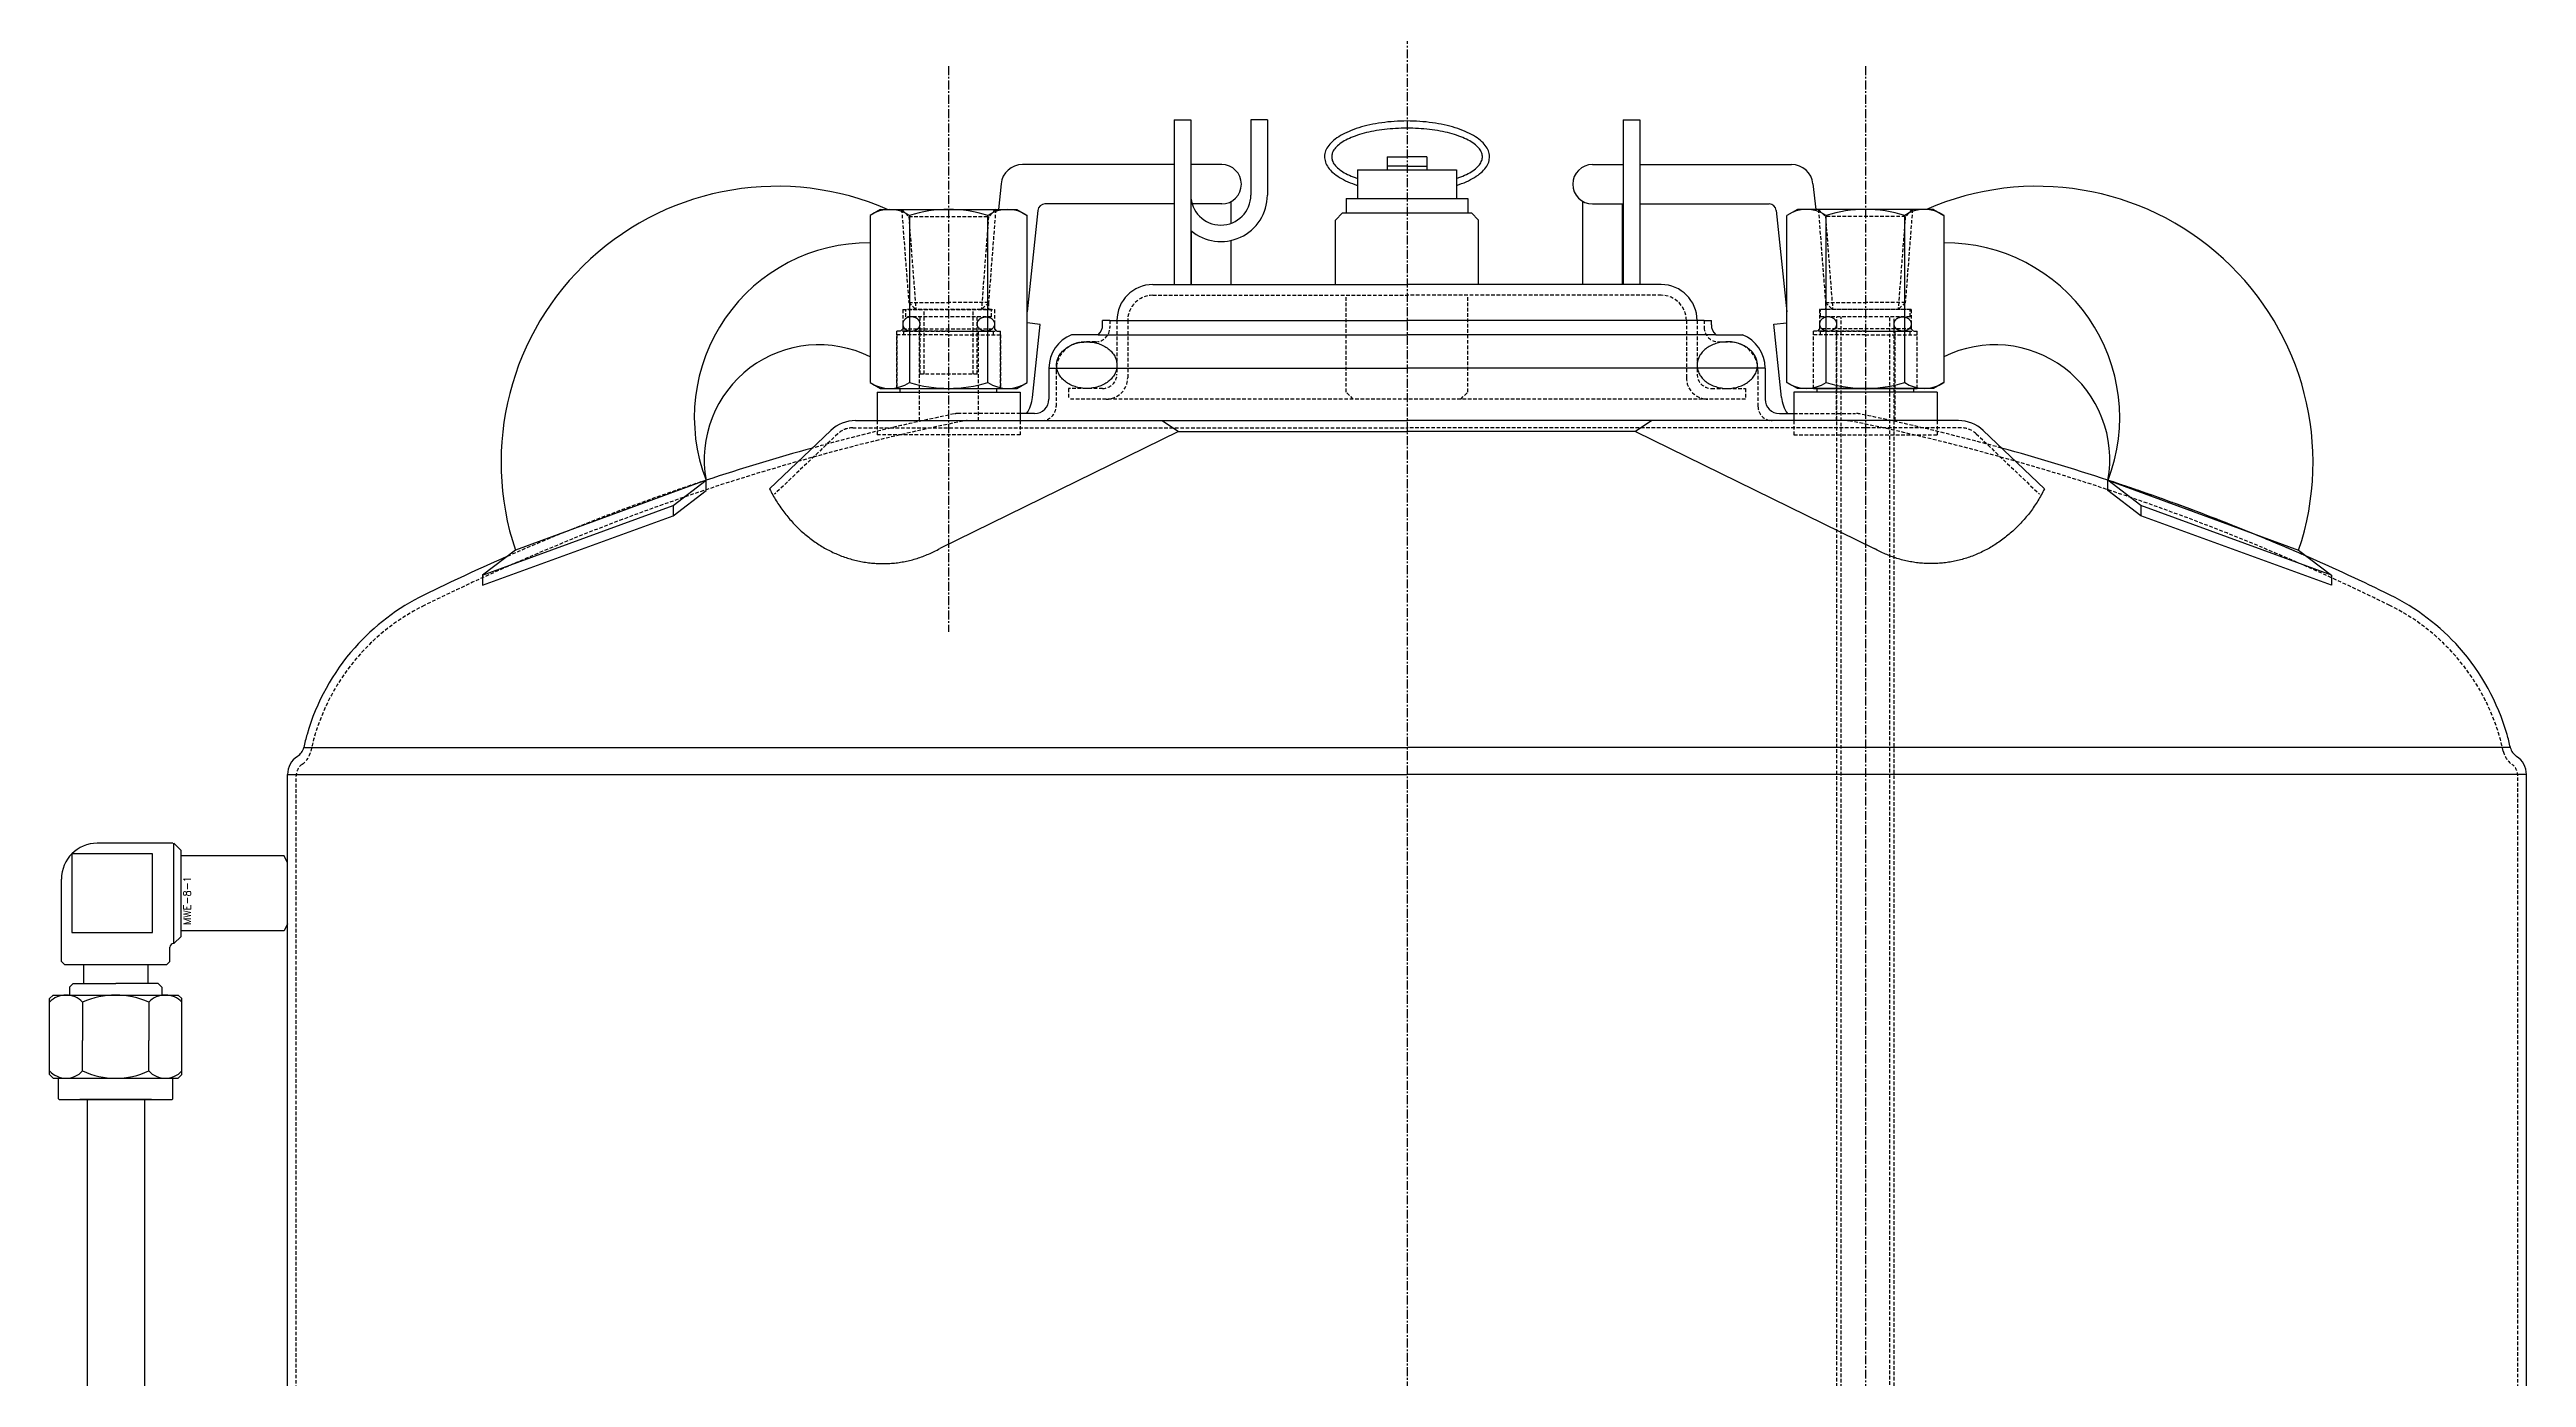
# Model space of a CAD drawing. Extents: x -190 to 176, y -982 to 176.
# Drawn here: x -189.5 to 156.3, y -397.6 to -212.2 of the extents above; entities that cross this region are included whole.
import ezdxf

# ---------------------------------------------------------------- set-up
doc = ezdxf.new("R2010")
doc.units = 0
doc.linetypes.add('CENTER', pattern=[2, 1.25, -0.25, 0.25, -0.25])
doc.linetypes.add('DASHED', pattern=[0.75, 0.5, -0.25])
doc.layers.get('0').update_dxf_attribs({"linetype": 'CONTINUOUS'})
doc.layers.add('CENTER', color=1, linetype='CENTER')
doc.styles.get("Standard").update_dxf_attribs({"font": 'txt.shx', "bigfont": 'bigfont.shx'})

# ---------------------------------------------------------------- blocks, each defined once
blk = doc.blocks.new('*U1')
at = {"color": 7, "linetype": 'CONTINUOUS'}
blk.add_text('MWE-8-1', height=1, rotation=90, dxfattribs=at).set_placement((-169.83, -334.43))

msp = doc.modelspace()

# ---------------------------------------------------------------- linework, layer by layer
at = {"color": 7, "linetype": 'CONTINUOUS'}
for p, q in [((-32.5, -222), (-32.5, -245)), ((-32.5, -222), (-30.2, -222)), ((-30.2, -222), (-30.2, -245)), ((-21.8, -222), (-21.8, -232.5)), ((-19.5, -222), (-21.8, -222)), ((-19.5, -222), (-19.5, -232.5)), ((30.2, -222), (30.2, -245)), ((30.2, -222), (32.5, -222)), ((32.5, -222), (32.5, -245)), ((-32.5, -228.25), (-53.7, -228.25)), ((-25.88, -228.25), (-30.18, -228.25)), ((-2.75, -227.15), (0, -227.15)), ((-2.75, -227.15), (-2.75, -229)), ((2.75, -227.15), (0, -227.15)), ((2.75, -227.15), (2.75, -229)), ((25.88, -228.25), (30.18, -228.25)), ((32.5, -228.25), (53.7, -228.25)), ((-56.68, -230.94), (-57.06, -234.5)), ((-6.93, -229), (0, -229)), ((-6.93, -229), (-6.93, -233)), ((0, -228.46), (-2.75, -228.46)), ((0, -228.46), (2.75, -228.46)), ((0, -229), (6.93, -229)), ((6.93, -229), (6.93, -233)), ((56.68, -230.94), (57.06, -234.5)), ((-73.5, -234.5), (-74.97, -235.35)), ((-73.5, -234.5), (-64, -234.5)), ((-73.5, -234.5), (-54.5, -234.5)), ((-73.5, -234.5), (-54.5, -234.5)), ((-54.5, -234.5), (-53.03, -235.35)), ((-51.54, -234.65), (-53.03, -248.79)), ((-32.5, -233.75), (-50.55, -233.75)), ((-25.88, -233.75), (-30.01, -233.75)), ((-24.57, -236.45), (-24.57, -233.42)), ((-10, -236), (-9, -235)), ((-9, -235), (0, -235)), ((-8.5, -233), (-8.5, -235)), ((-8.5, -233), (0, -233)), ((0, -233), (8.5, -233)), ((0, -235), (9, -235)), ((8.5, -233), (8.5, -235)), ((10, -236), (9, -235)), ((24.57, -245), (24.57, -233.42)), ((25.88, -233.75), (30.2, -233.75)), ((30.07, -245), (30.07, -233.75)), ((32.5, -233.75), (50.55, -233.75)), ((51.54, -234.65), (53.03, -248.79)), ((54.5, -234.5), (53.03, -235.35)), ((73.5, -234.5), (54.5, -234.5)), ((73.5, -234.5), (54.5, -234.5)), ((73.5, -234.5), (64, -234.5)), ((73.5, -234.5), (74.97, -235.35)), ((-74.97, -235.35), (-74.97, -258.65)), ((-69.48, -235.35), (-69.48, -258.65)), ((-58.52, -258.65), (-58.52, -235.35)), ((-53.03, -258.65), (-53.03, -235.35)), ((-30.07, -245), (-30.07, -237.57)), ((-10, -245), (-10, -236)), ((10, -245), (10, -236)), ((53.03, -258.65), (53.03, -235.35)), ((58.52, -258.65), (58.52, -235.35)), ((69.48, -235.35), (69.48, -258.65)), ((74.97, -235.35), (74.97, -258.65)), ((-24.57, -245), (-24.57, -238.84)), ((-35.5, -245), (0, -245)), ((35.5, -245), (0, -245)), ((6, -245), (3.82, -245)), ((-51.2, -250.56), (-53.03, -250.36)), ((-52.09, -258.98), (-51.2, -250.56)), ((-43.11, -252), (-46.83, -252)), ((-43.11, -252), (0, -252)), ((-41.5, -250), (-42.5, -250)), ((-42.5, -250.6), (-42.5, -250)), ((-41.5, -250), (0, -250)), ((41.5, -250), (0, -250)), ((43.11, -252), (0, -252)), ((41.5, -250), (42.5, -250)), ((42.5, -250.6), (42.5, -250)), ((43.11, -252), (46.83, -252)), ((51.2, -250.55), (53.03, -250.36)), ((52.09, -258.98), (51.2, -250.55)), ((-74.97, -258.65), (-73.5, -259.5)), ((-54.5, -259.5), (-53.03, -258.65)), ((-52.28, -260.75), (-52.09, -258.98)), ((-50, -256.65), (0, -256.65)), ((-50, -256.65), (-50, -261)), ((50, -256.65), (0, -256.65)), ((50, -256.65), (50, -261)), ((52.28, -260.75), (52.09, -258.98)), ((54.5, -259.5), (53.03, -258.65)), ((74.97, -258.65), (73.5, -259.5)), ((-74, -260), (-54, -260)), ((-74, -260), (-74, -264)), ((-73.5, -259.5), (-54.5, -259.5)), ((-71.25, -259.5), (-56.75, -259.5)), ((-70.75, -260), (-70.75, -259.5)), ((-57.25, -260), (-57.25, -259.5)), ((-54, -260), (-54, -264)), ((54, -260), (54, -264)), ((74, -260), (54, -260)), ((73.5, -259.5), (54.5, -259.5)), ((56.75, -259.5), (71.25, -259.5)), ((57.25, -260), (57.25, -259.5)), ((70.75, -260), (70.75, -259.5)), ((74, -260), (74, -264)), ((-80.45, -265.38), (-89, -273.54)), ((-77, -264), (0, -264)), ((-31.89, -265.5), (-65.24, -281.85)), ((-52, -263), (-54, -263)), ((-34.2, -264), (-31.89, -265.5)), ((-31.89, -265.5), (0, -265.5)), ((77, -264), (0, -264)), ((31.89, -265.5), (0, -265.5)), ((34.2, -264), (31.89, -265.5)), ((31.89, -265.5), (65.24, -281.85)), ((52, -263), (54, -263)), ((80.45, -265.38), (89, -273.54)), ((-97.87, -272.32), (-124.49, -282.09)), ((-102.48, -275.86), (-97.87, -272.32)), ((-97.87, -273.74), (-97.87, -272.32)), ((97.87, -272.32), (124.49, -282.09)), ((102.48, -275.86), (97.87, -272.32)), ((97.87, -273.74), (97.87, -272.32)), ((-129.1, -285.55), (-102.48, -275.86)), ((-102.48, -277.28), (-97.87, -273.74)), ((-102.48, -275.86), (-102.48, -277.28)), ((102.48, -277.28), (97.87, -273.74)), ((129.1, -285.55), (102.48, -275.86)), ((102.48, -275.86), (102.48, -277.28)), ((-129.1, -286.97), (-102.48, -277.28)), ((129.1, -286.97), (102.48, -277.28)), ((-124.49, -282.09), (-129.1, -285.55)), ((124.49, -282.09), (129.1, -285.55)), ((-129.1, -285.55), (-129.1, -286.97)), ((129.1, -285.55), (129.1, -286.97)), ((-154.05, -309.63), (0, -309.63)), ((154.05, -309.63), (0, -309.63)), ((-156.3, -780.4), (-156.3, -313.4)), ((-156.3, -313.4), (0, -313.4)), ((156.3, -313.4), (0, -313.4)), ((156.3, -582.99), (156.3, -313.4)), ((-172.31, -323), (-182.88, -323)), ((-171.18, -324), (-172.18, -323)), ((-172.18, -323), (-171.18, -324)), ((-172.18, -337), (-172.18, -323)), ((-171.18, -336), (-171.18, -324)), ((-171.18, -335.5), (-171.18, -324.5)), ((-156.8, -324.75), (-171.18, -324.75)), ((-156.3, -325.75), (-156.8, -324.75)), ((-187.88, -339.5), (-187.88, -328)), ((-156.3, -334.25), (-156.3, -325.75)), ((-156.8, -335.25), (-171.18, -335.25)), ((-156.3, -334.25), (-156.8, -335.25)), ((-172.72, -339.5), (-172.72, -337.5)), ((-172.18, -337), (-172.22, -337)), ((-172.18, -337), (-171.18, -336)), ((-187.38, -340), (-187.88, -339.5)), ((-173.22, -340), (-187.38, -340)), ((-184.8, -340), (-184.8, -342.58)), ((-175.8, -340), (-175.8, -342.58)), ((-173.22, -340), (-172.72, -339.5)), ((-189.04, -344.2), (-189.54, -344.7)), ((-189.54, -355.3), (-189.54, -344.7)), ((-189.04, -344.2), (-171.56, -344.2)), ((-186.23, -342.58), (-186.73, -343.08)), ((-186.73, -343.08), (-186.73, -344.2)), ((-186.23, -342.58), (-180.3, -342.58)), ((-184.92, -345.21), (-184.92, -350.55)), ((-174.37, -342.58), (-180.3, -342.58)), ((-175.68, -345.21), (-175.68, -350.55)), ((-174.37, -342.58), (-173.87, -343.08)), ((-173.87, -343.08), (-173.87, -344.2)), ((-171.56, -344.2), (-171.06, -344.7)), ((-171.06, -355.3), (-171.06, -344.7)), ((-184.92, -354.79), (-184.92, -350.55)), ((-175.68, -354.79), (-175.68, -350.55)), ((-175.68, -354.79), (-175.68, -350.55)), ((-189.54, -355.3), (-189.04, -355.8)), ((-189.04, -355.8), (-171.56, -355.8)), ((-188.3, -358.7), (-188.3, -355.8)), ((-172.3, -358.7), (-172.3, -355.8)), ((-171.06, -355.3), (-171.56, -355.8)), ((-188.3, -358.7), (-188.2, -358.8)), ((-188.2, -358.8), (-172.4, -358.8)), ((-175.3, -358.8), (-185.3, -358.8)), ((-184.3, -358.8), (-184.3, -739.17)), ((-176.3, -358.8), (-176.3, -739.17)), ((-172.3, -358.7), (-172.4, -358.8))]:
    msp.add_line(p, q, dxfattribs=at)
at = {"color": 3, "linetype": 'DASHED'}
for p, q in [((-70.57, -234.5), (-69.57, -247.5)), ((-70.57, -234.5), (-69.57, -235.5)), ((-57.43, -234.5), (-58.43, -247.5)), ((-57.43, -234.5), (-58.43, -235.5)), ((57.43, -234.5), (58.43, -235.5)), ((57.43, -234.5), (58.43, -247.5)), ((70.57, -234.5), (69.57, -235.5)), ((70.57, -234.5), (69.57, -247.5)), ((-69.57, -235.5), (-68.57, -248.5)), ((-69.57, -235.5), (-58.43, -235.5)), ((-58.43, -235.5), (-59.43, -248.5)), ((58.43, -235.5), (59.43, -248.5)), ((69.57, -235.5), (58.43, -235.5)), ((69.57, -235.5), (68.57, -248.5)), ((-70.4, -248.5), (-70.4, -251.2)), ((-70.4, -248.5), (-57.6, -248.5)), ((-58, -248.5), (-70, -248.5)), ((-70, -249.5), (-70, -248.5)), ((-69.57, -247.5), (-64, -247.5)), ((-69.57, -247.5), (-68.57, -248.5)), ((-67.4, -257.5), (-67.4, -248.5)), ((-58.43, -247.5), (-64, -247.5)), ((-60.6, -257.5), (-60.6, -248.5)), ((-58.43, -247.5), (-59.43, -248.5)), ((-58.43, -247.5), (-58.43, -248.5)), ((-58, -249.5), (-58, -248.5)), ((-57.6, -248.5), (-57.6, -251.2)), ((-35.5, -246.5), (0, -246.5)), ((-8.5, -260), (-8.5, -246.5)), ((35.5, -246.5), (0, -246.5)), ((8.5, -260), (8.5, -246.5)), ((57.6, -248.5), (57.6, -251.2)), ((70.4, -248.5), (57.6, -248.5)), ((57.75, -249.5), (57.75, -248.5)), ((70.25, -248.5), (57.75, -248.5)), ((58.43, -247.5), (59.43, -248.5)), ((58.43, -247.5), (64, -247.5)), ((58.43, -247.5), (58.43, -248.5)), ((69.57, -247.5), (64, -247.5)), ((69.57, -247.5), (68.57, -248.5)), ((70.25, -249.5), (70.25, -248.5)), ((70.4, -248.5), (70.4, -251.2)), ((-71.25, -259.5), (-71.25, -251.5)), ((-64, -251.5), (-71.25, -251.5)), ((-71.25, -252), (-71.25, -259.5)), ((-64, -252), (-71.25, -252)), ((-70.7, -251.5), (-70.4, -251.2)), ((-70.4, -251.2), (-57.6, -251.2)), ((-70.25, -251.5), (-57.75, -251.5)), ((-70.25, -252), (-70.25, -251.5)), ((-58, -249.5), (-70, -249.5)), ((-68.1, -251.5), (-68.1, -264)), ((-68, -257.5), (-68, -249.5)), ((-64, -251.5), (-56.75, -251.5)), ((-64, -252), (-56.75, -252)), ((-60, -257.5), (-60, -249.5)), ((-59.9, -251.5), (-59.9, -264)), ((-57.75, -252), (-57.75, -251.5)), ((-57.6, -251.2), (-57.3, -251.5)), ((-56.75, -259.5), (-56.75, -251.5)), ((-56.75, -252), (-56.75, -259.5)), ((-41.5, -250), (-41.5, -251)), ((-40.5, -250), (-40.5, -257.5)), ((-39, -250), (-39, -258)), ((39, -250), (39, -258)), ((40.5, -250), (40.5, -257.5)), ((41.5, -250), (41.5, -251)), ((56.75, -259.5), (56.75, -251.5)), ((64, -251.5), (56.75, -251.5)), ((64, -252), (56.75, -252)), ((56.75, -259.5), (56.75, -252)), ((57.6, -251.2), (57.3, -251.5)), ((70.4, -251.2), (57.6, -251.2)), ((70.25, -249.5), (57.75, -249.5)), ((57.75, -251.5), (70.25, -251.5)), ((57.75, -252), (57.75, -251.5)), ((59.9, -251.5), (59.9, -264)), ((60, -691.38), (60, -249.5)), ((60.6, -691.54), (60.6, -249.5)), ((64, -251.5), (71.25, -251.5)), ((64, -252), (71.25, -252)), ((67.4, -693.36), (67.4, -249.5)), ((68, -693.52), (68, -249.5)), ((68.1, -251.5), (68.1, -264)), ((70.25, -252), (70.25, -251.5)), ((70.7, -251.5), (70.4, -251.2)), ((71.25, -259.5), (71.25, -251.5)), ((71.25, -259.5), (71.25, -252)), ((-43.5, -253), (-45, -253)), ((43.5, -253), (45, -253)), ((-60, -257.5), (-68, -257.5)), ((-49, -257), (-49, -262)), ((49, -257), (49, -262)), ((-47.25, -259.5), (-47.25, -261)), ((-42.5, -259.5), (-47.25, -259.5)), ((0, -261), (-47.25, -261)), ((-7.5, -261), (-8.5, -260)), ((47.25, -261), (0, -261)), ((7.5, -261), (8.5, -260)), ((42.5, -259.5), (47.25, -259.5)), ((47.25, -259.5), (47.25, -261)), ((-79.47, -265.83), (-88.31, -274.27)), ((-77.4, -265), (0, -265)), ((-74, -264), (-74, -266)), ((-54, -266), (-74, -266)), ((-54, -263), (-62.63, -263)), ((-54, -264), (-54, -266)), ((77.4, -265), (0, -265)), ((54, -263), (62.63, -263)), ((54, -264), (54, -266)), ((54, -266), (74, -266)), ((74, -264), (74, -266)), ((79.47, -265.83), (88.31, -274.27)), ((-155.1, -780.2), (-155.1, -313.6)), ((155.1, -646.56), (155.1, -313.6))]:
    msp.add_line(p, q, dxfattribs=at)
at = {"color": 7, "linetype": 'CONTINUOUS'}
msp.add_lwpolyline([(-186.42, -324.46), (-186.42, -335.47), (-175.17, -335.47), (-175.17, -324.46)], close=True, dxfattribs=at)
for points in [[(6.93, -231.16, 0), (7.28, -231.04, 0), (7.62, -230.91, 0), (7.96, -230.78, 0), (8.27, -230.64, 0), (8.58, -230.5, 0), (8.87, -230.35, 0), (9.15, -230.2, 0), (9.42, -230.04, 0), (9.67, -229.88, 0), (9.91, -229.72, 0), (10.13, -229.55, 0), (10.34, -229.37, 0), (10.53, -229.2, 0), (10.7, -229.02, 0), (10.86, -228.83, 0), (11, -228.65, 0), (11.12, -228.46, 0), (11.23, -228.27, 0), (11.32, -228.08, 0), (11.4, -227.89, 0), (11.45, -227.69, 0), (11.49, -227.5, 0), (11.51, -227.31, 0), (11.52, -227.11, 0), (11.51, -226.92, 0), (11.47, -226.72, 0), (11.43, -226.53, 0), (11.36, -226.34, 0), (11.28, -226.14, 0), (11.18, -225.95, 0), (11.06, -225.76, 0), (10.92, -225.58, 0), (10.77, -225.4, 0), (10.61, -225.21, 0), (10.42, -225.04, 0), (10.22, -224.86, 0), (10.01, -224.69, 0), (9.78, -224.52, 0), (9.54, -224.36, 0), (9.28, -224.2, 0), (9, -224.04, 0), (8.72, -223.9, 0), (8.42, -223.75, 0), (8.1, -223.61, 0), (7.78, -223.48, 0), (7.44, -223.35, 0), (7.09, -223.22, 0), (6.73, -223.11, 0), (6.36, -223, 0), (5.98, -222.89, 0), (5.59, -222.79, 0), (5.2, -222.7, 0), (4.79, -222.62, 0), (4.38, -222.54, 0), (3.96, -222.47, 0), (3.54, -222.41, 0), (3.11, -222.35, 0), (2.67, -222.3, 0), (2.23, -222.26, 0), (1.79, -222.22, 0), (1.34, -222.2, 0), (0.9, -222.18, 0), (0.45, -222.17, 0), (0, -222.16, 0), (-0.45, -222.17, 0), (-0.9, -222.18, 0), (-1.34, -222.2, 0), (-1.79, -222.22, 0), (-2.23, -222.26, 0), (-2.67, -222.3, 0), (-3.11, -222.35, 0), (-3.54, -222.41, 0), (-3.96, -222.47, 0), (-4.38, -222.54, 0), (-4.79, -222.62, 0), (-5.2, -222.7, 0), (-5.59, -222.79, 0), (-5.98, -222.89, 0), (-6.36, -223, 0), (-6.73, -223.11, 0), (-7.09, -223.22, 0), (-7.44, -223.35, 0), (-7.78, -223.48, 0), (-8.1, -223.61, 0), (-8.42, -223.75, 0), (-8.72, -223.9, 0), (-9, -224.04, 0), (-9.28, -224.2, 0), (-9.54, -224.36, 0), (-9.78, -224.52, 0), (-10.01, -224.69, 0), (-10.22, -224.86, 0), (-10.42, -225.04, 0), (-10.61, -225.21, 0), (-10.77, -225.4, 0), (-10.92, -225.58, 0), (-11.06, -225.76, 0), (-11.18, -225.95, 0), (-11.28, -226.14, 0), (-11.36, -226.34, 0), (-11.43, -226.53, 0), (-11.47, -226.72, 0), (-11.51, -226.92, 0), (-11.52, -227.11, 0), (-11.51, -227.31, 0), (-11.49, -227.5, 0), (-11.45, -227.69, 0), (-11.4, -227.89, 0), (-11.32, -228.08, 0), (-11.23, -228.27, 0), (-11.12, -228.46, 0), (-11, -228.65, 0), (-10.86, -228.83, 0), (-10.7, -229.02, 0), (-10.53, -229.2, 0), (-10.34, -229.37, 0), (-10.13, -229.55, 0), (-9.91, -229.72, 0), (-9.67, -229.88, 0), (-9.42, -230.04, 0), (-9.15, -230.2, 0), (-8.87, -230.35, 0), (-8.58, -230.5, 0), (-8.27, -230.64, 0), (-7.96, -230.78, 0), (-7.62, -230.91, 0), (-7.28, -231.04, 0), (-6.93, -231.16, 0)], [(6.93, -230.17, 0), (7.22, -230.07, 0), (7.51, -229.97, 0), (7.78, -229.86, 0), (8.04, -229.74, 0), (8.29, -229.62, 0), (8.53, -229.5, 0), (8.76, -229.38, 0), (8.97, -229.25, 0), (9.17, -229.12, 0), (9.36, -228.99, 0), (9.54, -228.85, 0), (9.7, -228.71, 0), (9.85, -228.57, 0), (9.98, -228.43, 0), (10.1, -228.28, 0), (10.2, -228.14, 0), (10.29, -227.99, 0), (10.37, -227.84, 0), (10.43, -227.69, 0), (10.47, -227.54, 0), (10.5, -227.39, 0), (10.52, -227.24, 0), (10.52, -227.09, 0), (10.5, -226.94, 0), (10.47, -226.79, 0), (10.43, -226.64, 0), (10.37, -226.49, 0), (10.29, -226.34, 0), (10.2, -226.19, 0), (10.1, -226.04, 0), (9.98, -225.9, 0), (9.85, -225.76, 0), (9.7, -225.62, 0), (9.54, -225.48, 0), (9.36, -225.34, 0), (9.18, -225.21, 0), (8.97, -225.08, 0), (8.76, -224.95, 0), (8.53, -224.83, 0), (8.3, -224.71, 0), (8.04, -224.59, 0), (7.78, -224.47, 0), (7.51, -224.36, 0), (7.22, -224.26, 0), (6.93, -224.16, 0), (6.63, -224.06, 0), (6.31, -223.96, 0), (5.99, -223.88, 0), (5.66, -223.79, 0), (5.32, -223.71, 0), (4.97, -223.64, 0), (4.62, -223.57, 0), (4.25, -223.51, 0), (3.89, -223.45, 0), (3.51, -223.39, 0), (3.14, -223.35, 0), (2.75, -223.3, 0), (2.37, -223.27, 0), (1.98, -223.24, 0), (1.59, -223.21, 0), (1.19, -223.19, 0), (0.8, -223.18, 0), (0.4, -223.17, 0), (0, -223.16, 0), (-0.4, -223.17, 0), (-0.8, -223.18, 0), (-1.19, -223.19, 0), (-1.59, -223.21, 0), (-1.98, -223.24, 0), (-2.37, -223.27, 0), (-2.75, -223.3, 0), (-3.14, -223.35, 0), (-3.51, -223.39, 0), (-3.89, -223.45, 0), (-4.25, -223.51, 0), (-4.62, -223.57, 0), (-4.97, -223.64, 0), (-5.32, -223.71, 0), (-5.66, -223.79, 0), (-5.99, -223.88, 0), (-6.31, -223.96, 0), (-6.63, -224.06, 0), (-6.93, -224.16, 0), (-7.22, -224.26, 0), (-7.51, -224.36, 0), (-7.78, -224.47, 0), (-8.04, -224.59, 0), (-8.3, -224.71, 0), (-8.53, -224.83, 0), (-8.76, -224.95, 0), (-8.97, -225.08, 0), (-9.18, -225.21, 0), (-9.36, -225.34, 0), (-9.54, -225.48, 0), (-9.7, -225.62, 0), (-9.85, -225.76, 0), (-9.98, -225.9, 0), (-10.1, -226.04, 0), (-10.2, -226.19, 0), (-10.29, -226.34, 0), (-10.37, -226.49, 0), (-10.43, -226.64, 0), (-10.47, -226.79, 0), (-10.5, -226.94, 0), (-10.52, -227.09, 0), (-10.52, -227.24, 0), (-10.5, -227.39, 0), (-10.47, -227.54, 0), (-10.43, -227.69, 0), (-10.37, -227.84, 0), (-10.29, -227.99, 0), (-10.2, -228.14, 0), (-10.1, -228.28, 0), (-9.98, -228.43, 0), (-9.85, -228.57, 0), (-9.7, -228.71, 0), (-9.54, -228.85, 0), (-9.36, -228.99, 0), (-9.17, -229.12, 0), (-8.97, -229.25, 0), (-8.76, -229.38, 0), (-8.53, -229.5, 0), (-8.29, -229.62, 0), (-8.04, -229.74, 0), (-7.78, -229.86, 0), (-7.51, -229.97, 0), (-7.22, -230.07, 0), (-6.93, -230.17, 0)], [(-89, -273.54, 0), (-88.89, -273.75, 0), (-88.78, -273.96, 0), (-88.67, -274.17, 0), (-88.56, -274.37, 0), (-88.44, -274.58, 0), (-88.33, -274.78, 0), (-88.21, -274.98, 0), (-88.08, -275.18, 0), (-87.96, -275.38, 0), (-87.83, -275.57, 0), (-87.7, -275.77, 0), (-87.57, -275.96, 0), (-87.44, -276.15, 0), (-87.31, -276.34, 0), (-87.17, -276.53, 0), (-87.03, -276.72, 0), (-86.89, -276.9, 0), (-86.75, -277.08, 0), (-86.61, -277.26, 0), (-86.46, -277.44, 0), (-86.31, -277.62, 0), (-86.16, -277.79, 0), (-86.01, -277.96, 0), (-85.86, -278.13, 0), (-85.7, -278.3, 0), (-85.55, -278.47, 0), (-85.39, -278.63, 0), (-85.23, -278.79, 0), (-85.07, -278.95, 0), (-84.9, -279.11, 0), (-84.74, -279.27, 0), (-84.57, -279.42, 0), (-84.4, -279.57, 0), (-84.23, -279.72, 0), (-84.06, -279.87, 0), (-83.89, -280.01, 0), (-83.71, -280.15, 0), (-83.54, -280.29, 0), (-83.36, -280.43, 0), (-83.18, -280.56, 0), (-83, -280.7, 0), (-82.82, -280.83, 0), (-82.64, -280.95, 0), (-82.45, -281.08, 0), (-82.27, -281.2, 0), (-82.08, -281.32, 0), (-81.89, -281.44, 0), (-81.71, -281.56, 0), (-81.52, -281.67, 0), (-81.32, -281.78, 0), (-81.13, -281.89, 0), (-80.94, -281.99, 0), (-80.74, -282.1, 0), (-80.55, -282.19, 0), (-80.35, -282.29, 0), (-80.15, -282.39, 0), (-79.95, -282.48, 0), (-79.75, -282.57, 0), (-79.55, -282.65, 0), (-79.35, -282.74, 0), (-79.15, -282.82, 0), (-78.95, -282.9, 0), (-78.74, -282.97, 0), (-78.54, -283.05, 0), (-78.33, -283.12, 0), (-78.13, -283.19, 0), (-77.92, -283.25, 0), (-77.71, -283.31, 0), (-77.51, -283.37, 0), (-77.3, -283.43, 0), (-77.09, -283.48, 0), (-76.88, -283.53, 0), (-76.67, -283.58, 0), (-76.46, -283.63, 0), (-76.25, -283.67, 0), (-76.04, -283.71, 0), (-75.82, -283.75, 0), (-75.61, -283.78, 0), (-75.4, -283.81, 0), (-75.19, -283.84, 0), (-74.97, -283.86, 0), (-74.76, -283.89, 0), (-74.55, -283.9, 0), (-74.33, -283.92, 0), (-74.12, -283.94, 0), (-73.91, -283.95, 0), (-73.69, -283.95, 0), (-73.48, -283.96, 0), (-73.26, -283.96, 0), (-73.05, -283.96, 0), (-72.84, -283.96, 0), (-72.62, -283.95, 0), (-72.41, -283.94, 0), (-72.2, -283.93, 0), (-71.98, -283.92, 0), (-71.77, -283.9, 0), (-71.56, -283.88, 0), (-71.35, -283.86, 0), (-71.13, -283.83, 0), (-70.92, -283.8, 0), (-70.71, -283.77, 0), (-70.5, -283.73, 0), (-70.29, -283.7, 0), (-70.08, -283.65, 0), (-69.87, -283.61, 0), (-69.66, -283.57, 0), (-69.45, -283.52, 0), (-69.24, -283.46, 0), (-69.03, -283.41, 0), (-68.83, -283.35, 0), (-68.62, -283.29, 0), (-68.41, -283.23, 0), (-68.21, -283.16, 0), (-68.01, -283.1, 0), (-67.8, -283.02, 0), (-67.6, -282.95, 0), (-67.4, -282.87, 0), (-67.2, -282.8, 0), (-67, -282.71, 0), (-66.8, -282.63, 0), (-66.6, -282.54, 0), (-66.4, -282.45, 0), (-66.21, -282.36, 0), (-66.01, -282.26, 0), (-65.82, -282.16, 0), (-65.62, -282.06, 0), (-65.43, -281.96, 0), (-65.24, -281.85, 0)], [(89, -273.54, 0), (88.89, -273.75, 0), (88.78, -273.96, 0), (88.67, -274.17, 0), (88.56, -274.37, 0), (88.44, -274.58, 0), (88.33, -274.78, 0), (88.21, -274.98, 0), (88.08, -275.18, 0), (87.96, -275.38, 0), (87.83, -275.57, 0), (87.7, -275.77, 0), (87.57, -275.96, 0), (87.44, -276.15, 0), (87.31, -276.34, 0), (87.17, -276.53, 0), (87.03, -276.72, 0), (86.89, -276.9, 0), (86.75, -277.08, 0), (86.61, -277.26, 0), (86.46, -277.44, 0), (86.31, -277.62, 0), (86.16, -277.79, 0), (86.01, -277.96, 0), (85.86, -278.13, 0), (85.7, -278.3, 0), (85.55, -278.47, 0), (85.39, -278.63, 0), (85.23, -278.79, 0), (85.07, -278.95, 0), (84.9, -279.11, 0), (84.74, -279.27, 0), (84.57, -279.42, 0), (84.4, -279.57, 0), (84.23, -279.72, 0), (84.06, -279.87, 0), (83.89, -280.01, 0), (83.71, -280.15, 0), (83.54, -280.29, 0), (83.36, -280.43, 0), (83.18, -280.56, 0), (83, -280.7, 0), (82.82, -280.83, 0), (82.64, -280.95, 0), (82.45, -281.08, 0), (82.27, -281.2, 0), (82.08, -281.32, 0), (81.89, -281.44, 0), (81.71, -281.56, 0), (81.52, -281.67, 0), (81.32, -281.78, 0), (81.13, -281.89, 0), (80.94, -281.99, 0), (80.74, -282.1, 0), (80.55, -282.19, 0), (80.35, -282.29, 0), (80.15, -282.39, 0), (79.95, -282.48, 0), (79.75, -282.57, 0), (79.55, -282.65, 0), (79.35, -282.74, 0), (79.15, -282.82, 0), (78.95, -282.9, 0), (78.74, -282.97, 0), (78.54, -283.05, 0), (78.33, -283.12, 0), (78.13, -283.19, 0), (77.92, -283.25, 0), (77.71, -283.31, 0), (77.51, -283.37, 0), (77.3, -283.43, 0), (77.09, -283.48, 0), (76.88, -283.53, 0), (76.67, -283.58, 0), (76.46, -283.63, 0), (76.25, -283.67, 0), (76.04, -283.71, 0), (75.82, -283.75, 0), (75.61, -283.78, 0), (75.4, -283.81, 0), (75.19, -283.84, 0), (74.97, -283.86, 0), (74.76, -283.89, 0), (74.55, -283.9, 0), (74.33, -283.92, 0), (74.12, -283.94, 0), (73.91, -283.95, 0), (73.69, -283.95, 0), (73.48, -283.96, 0), (73.26, -283.96, 0), (73.05, -283.96, 0), (72.84, -283.96, 0), (72.62, -283.95, 0), (72.41, -283.94, 0), (72.2, -283.93, 0), (71.98, -283.92, 0), (71.77, -283.9, 0), (71.56, -283.88, 0), (71.35, -283.86, 0), (71.13, -283.83, 0), (70.92, -283.8, 0), (70.71, -283.77, 0), (70.5, -283.73, 0), (70.29, -283.7, 0), (70.08, -283.65, 0), (69.87, -283.61, 0), (69.66, -283.57, 0), (69.45, -283.52, 0), (69.24, -283.46, 0), (69.03, -283.41, 0), (68.83, -283.35, 0), (68.62, -283.29, 0), (68.41, -283.23, 0), (68.21, -283.16, 0), (68.01, -283.1, 0), (67.8, -283.02, 0), (67.6, -282.95, 0), (67.4, -282.87, 0), (67.2, -282.8, 0), (67, -282.71, 0), (66.8, -282.63, 0), (66.6, -282.54, 0), (66.4, -282.45, 0), (66.21, -282.36, 0), (66.01, -282.26, 0), (65.82, -282.16, 0), (65.62, -282.06, 0), (65.43, -281.96, 0), (65.24, -281.85, 0)]]:
    msp.add_polyline3d(points, dxfattribs=at)
at = {"color": 3, "linetype": 'DASHED'}
for points in [[(-70.4, -250.5, 0), (-70.4, -250.55, 0), (-70.39, -250.6, 0), (-70.39, -250.65, 0), (-70.38, -250.7, 0), (-70.36, -250.75, 0), (-70.35, -250.79, 0), (-70.33, -250.84, 0), (-70.31, -250.88, 0), (-70.28, -250.93, 0), (-70.26, -250.97, 0), (-70.23, -251.02, 0), (-70.2, -251.06, 0), (-70.16, -251.1, 0), (-70.13, -251.14, 0), (-70.09, -251.17, 0), (-70.05, -251.21, 0), (-70.01, -251.24, 0), (-69.96, -251.28, 0), (-69.91, -251.31, 0), (-69.87, -251.33, 0), (-69.82, -251.36, 0), (-69.77, -251.38, 0), (-69.71, -251.41, 0), (-69.66, -251.43, 0), (-69.6, -251.44, 0), (-69.55, -251.46, 0), (-69.49, -251.47, 0), (-69.43, -251.48, 0), (-69.38, -251.49, 0), (-69.32, -251.5, 0), (-69.26, -251.5, 0), (-69.2, -251.5, 0), (-69.14, -251.5, 0), (-69.08, -251.5, 0), (-69.02, -251.49, 0), (-68.97, -251.48, 0), (-68.91, -251.47, 0), (-68.85, -251.46, 0), (-68.8, -251.44, 0), (-68.74, -251.43, 0), (-68.69, -251.41, 0), (-68.63, -251.38, 0), (-68.58, -251.36, 0), (-68.53, -251.33, 0), (-68.49, -251.31, 0), (-68.44, -251.28, 0), (-68.39, -251.24, 0), (-68.35, -251.21, 0), (-68.31, -251.17, 0), (-68.27, -251.14, 0), (-68.24, -251.1, 0), (-68.2, -251.06, 0), (-68.17, -251.02, 0), (-68.14, -250.97, 0), (-68.12, -250.93, 0), (-68.09, -250.88, 0), (-68.07, -250.84, 0), (-68.05, -250.79, 0), (-68.04, -250.75, 0), (-68.02, -250.7, 0), (-68.01, -250.65, 0), (-68.01, -250.6, 0), (-68, -250.55, 0), (-68, -250.5, 0), (-68, -250.45, 0), (-68.01, -250.4, 0), (-68.01, -250.36, 0), (-68.02, -250.31, 0), (-68.04, -250.26, 0), (-68.05, -250.21, 0), (-68.07, -250.16, 0), (-68.09, -250.12, 0), (-68.12, -250.07, 0), (-68.14, -250.03, 0), (-68.17, -249.99, 0), (-68.2, -249.95, 0), (-68.24, -249.91, 0), (-68.27, -249.87, 0), (-68.31, -249.83, 0), (-68.35, -249.79, 0), (-68.39, -249.76, 0), (-68.44, -249.73, 0), (-68.49, -249.7, 0), (-68.53, -249.67, 0), (-68.58, -249.65, 0), (-68.63, -249.62, 0), (-68.69, -249.6, 0), (-68.74, -249.58, 0), (-68.8, -249.56, 0), (-68.85, -249.54, 0), (-68.91, -249.53, 0), (-68.97, -249.52, 0), (-69.02, -249.51, 0), (-69.08, -249.51, 0), (-69.14, -249.5, 0), (-69.2, -249.5, 0), (-69.26, -249.5, 0), (-69.32, -249.51, 0), (-69.38, -249.51, 0), (-69.43, -249.52, 0), (-69.49, -249.53, 0), (-69.55, -249.54, 0), (-69.6, -249.56, 0), (-69.66, -249.58, 0), (-69.71, -249.6, 0), (-69.77, -249.62, 0), (-69.82, -249.65, 0), (-69.87, -249.67, 0), (-69.91, -249.7, 0), (-69.96, -249.73, 0), (-70.01, -249.76, 0), (-70.05, -249.79, 0), (-70.09, -249.83, 0), (-70.13, -249.87, 0), (-70.16, -249.91, 0), (-70.2, -249.95, 0), (-70.23, -249.99, 0), (-70.26, -250.03, 0), (-70.28, -250.07, 0), (-70.31, -250.12, 0), (-70.33, -250.16, 0), (-70.35, -250.21, 0), (-70.36, -250.26, 0), (-70.38, -250.31, 0), (-70.39, -250.36, 0), (-70.39, -250.4, 0), (-70.4, -250.45, 0), (-70.4, -250.5, 0)], [(-57.6, -250.5, 0), (-57.6, -250.55, 0), (-57.61, -250.6, 0), (-57.61, -250.65, 0), (-57.62, -250.7, 0), (-57.64, -250.75, 0), (-57.65, -250.79, 0), (-57.67, -250.84, 0), (-57.69, -250.88, 0), (-57.72, -250.93, 0), (-57.74, -250.97, 0), (-57.77, -251.02, 0), (-57.8, -251.06, 0), (-57.84, -251.1, 0), (-57.87, -251.14, 0), (-57.91, -251.17, 0), (-57.95, -251.21, 0), (-57.99, -251.24, 0), (-58.04, -251.28, 0), (-58.09, -251.31, 0), (-58.13, -251.33, 0), (-58.18, -251.36, 0), (-58.23, -251.38, 0), (-58.29, -251.41, 0), (-58.34, -251.43, 0), (-58.4, -251.44, 0), (-58.45, -251.46, 0), (-58.51, -251.47, 0), (-58.57, -251.48, 0), (-58.62, -251.49, 0), (-58.68, -251.5, 0), (-58.74, -251.5, 0), (-58.8, -251.5, 0), (-58.86, -251.5, 0), (-58.92, -251.5, 0), (-58.98, -251.49, 0), (-59.03, -251.48, 0), (-59.09, -251.47, 0), (-59.15, -251.46, 0), (-59.2, -251.44, 0), (-59.26, -251.43, 0), (-59.31, -251.41, 0), (-59.37, -251.38, 0), (-59.42, -251.36, 0), (-59.47, -251.33, 0), (-59.51, -251.31, 0), (-59.56, -251.28, 0), (-59.61, -251.24, 0), (-59.65, -251.21, 0), (-59.69, -251.17, 0), (-59.73, -251.14, 0), (-59.76, -251.1, 0), (-59.8, -251.06, 0), (-59.83, -251.02, 0), (-59.86, -250.97, 0), (-59.88, -250.93, 0), (-59.91, -250.88, 0), (-59.93, -250.84, 0), (-59.95, -250.79, 0), (-59.96, -250.75, 0), (-59.98, -250.7, 0), (-59.99, -250.65, 0), (-59.99, -250.6, 0), (-60, -250.55, 0), (-60, -250.5, 0), (-60, -250.45, 0), (-59.99, -250.4, 0), (-59.99, -250.36, 0), (-59.98, -250.31, 0), (-59.96, -250.26, 0), (-59.95, -250.21, 0), (-59.93, -250.16, 0), (-59.91, -250.12, 0), (-59.88, -250.07, 0), (-59.86, -250.03, 0), (-59.83, -249.99, 0), (-59.8, -249.95, 0), (-59.76, -249.91, 0), (-59.73, -249.87, 0), (-59.69, -249.83, 0), (-59.65, -249.79, 0), (-59.61, -249.76, 0), (-59.56, -249.73, 0), (-59.51, -249.7, 0), (-59.47, -249.67, 0), (-59.42, -249.65, 0), (-59.37, -249.62, 0), (-59.31, -249.6, 0), (-59.26, -249.58, 0), (-59.2, -249.56, 0), (-59.15, -249.54, 0), (-59.09, -249.53, 0), (-59.03, -249.52, 0), (-58.98, -249.51, 0), (-58.92, -249.51, 0), (-58.86, -249.5, 0), (-58.8, -249.5, 0), (-58.74, -249.5, 0), (-58.68, -249.51, 0), (-58.62, -249.51, 0), (-58.57, -249.52, 0), (-58.51, -249.53, 0), (-58.45, -249.54, 0), (-58.4, -249.56, 0), (-58.34, -249.58, 0), (-58.29, -249.6, 0), (-58.23, -249.62, 0), (-58.18, -249.65, 0), (-58.13, -249.67, 0), (-58.09, -249.7, 0), (-58.04, -249.73, 0), (-57.99, -249.76, 0), (-57.95, -249.79, 0), (-57.91, -249.83, 0), (-57.87, -249.87, 0), (-57.84, -249.91, 0), (-57.8, -249.95, 0), (-57.77, -249.99, 0), (-57.74, -250.03, 0), (-57.72, -250.07, 0), (-57.69, -250.12, 0), (-57.67, -250.16, 0), (-57.65, -250.21, 0), (-57.64, -250.26, 0), (-57.62, -250.31, 0), (-57.61, -250.36, 0), (-57.61, -250.4, 0), (-57.6, -250.45, 0), (-57.6, -250.5, 0)], [(57.6, -250.5, 0), (57.6, -250.55, 0), (57.61, -250.6, 0), (57.61, -250.65, 0), (57.62, -250.7, 0), (57.64, -250.75, 0), (57.65, -250.79, 0), (57.67, -250.84, 0), (57.69, -250.88, 0), (57.72, -250.93, 0), (57.74, -250.97, 0), (57.77, -251.02, 0), (57.8, -251.06, 0), (57.84, -251.1, 0), (57.87, -251.14, 0), (57.91, -251.17, 0), (57.95, -251.21, 0), (57.99, -251.24, 0), (58.04, -251.28, 0), (58.09, -251.31, 0), (58.13, -251.33, 0), (58.18, -251.36, 0), (58.23, -251.38, 0), (58.29, -251.41, 0), (58.34, -251.43, 0), (58.4, -251.44, 0), (58.45, -251.46, 0), (58.51, -251.47, 0), (58.57, -251.48, 0), (58.62, -251.49, 0), (58.68, -251.5, 0), (58.74, -251.5, 0), (58.8, -251.5, 0), (58.86, -251.5, 0), (58.92, -251.5, 0), (58.98, -251.49, 0), (59.03, -251.48, 0), (59.09, -251.47, 0), (59.15, -251.46, 0), (59.2, -251.44, 0), (59.26, -251.43, 0), (59.31, -251.41, 0), (59.37, -251.38, 0), (59.42, -251.36, 0), (59.47, -251.33, 0), (59.51, -251.31, 0), (59.56, -251.28, 0), (59.61, -251.24, 0), (59.65, -251.21, 0), (59.69, -251.17, 0), (59.73, -251.14, 0), (59.76, -251.1, 0), (59.8, -251.06, 0), (59.83, -251.02, 0), (59.86, -250.97, 0), (59.88, -250.93, 0), (59.91, -250.88, 0), (59.93, -250.84, 0), (59.95, -250.79, 0), (59.96, -250.75, 0), (59.98, -250.7, 0), (59.99, -250.65, 0), (59.99, -250.6, 0), (60, -250.55, 0), (60, -250.5, 0), (60, -250.45, 0), (59.99, -250.4, 0), (59.99, -250.36, 0), (59.98, -250.31, 0), (59.96, -250.26, 0), (59.95, -250.21, 0), (59.93, -250.16, 0), (59.91, -250.12, 0), (59.88, -250.07, 0), (59.86, -250.03, 0), (59.83, -249.99, 0), (59.8, -249.95, 0), (59.76, -249.91, 0), (59.73, -249.87, 0), (59.69, -249.83, 0), (59.65, -249.79, 0), (59.61, -249.76, 0), (59.56, -249.73, 0), (59.51, -249.7, 0), (59.47, -249.67, 0), (59.42, -249.65, 0), (59.37, -249.62, 0), (59.31, -249.6, 0), (59.26, -249.58, 0), (59.2, -249.56, 0), (59.15, -249.54, 0), (59.09, -249.53, 0), (59.03, -249.52, 0), (58.98, -249.51, 0), (58.92, -249.51, 0), (58.86, -249.5, 0), (58.8, -249.5, 0), (58.74, -249.5, 0), (58.68, -249.51, 0), (58.62, -249.51, 0), (58.57, -249.52, 0), (58.51, -249.53, 0), (58.45, -249.54, 0), (58.4, -249.56, 0), (58.34, -249.58, 0), (58.29, -249.6, 0), (58.23, -249.62, 0), (58.18, -249.65, 0), (58.13, -249.67, 0), (58.09, -249.7, 0), (58.04, -249.73, 0), (57.99, -249.76, 0), (57.95, -249.79, 0), (57.91, -249.83, 0), (57.87, -249.87, 0), (57.84, -249.91, 0), (57.8, -249.95, 0), (57.77, -249.99, 0), (57.74, -250.03, 0), (57.72, -250.07, 0), (57.69, -250.12, 0), (57.67, -250.16, 0), (57.65, -250.21, 0), (57.64, -250.26, 0), (57.62, -250.31, 0), (57.61, -250.36, 0), (57.61, -250.4, 0), (57.6, -250.45, 0), (57.6, -250.5, 0)], [(70.4, -250.5, 0), (70.4, -250.55, 0), (70.39, -250.6, 0), (70.39, -250.65, 0), (70.38, -250.7, 0), (70.36, -250.75, 0), (70.35, -250.79, 0), (70.33, -250.84, 0), (70.31, -250.88, 0), (70.28, -250.93, 0), (70.26, -250.97, 0), (70.23, -251.02, 0), (70.2, -251.06, 0), (70.16, -251.1, 0), (70.13, -251.14, 0), (70.09, -251.17, 0), (70.05, -251.21, 0), (70.01, -251.24, 0), (69.96, -251.28, 0), (69.91, -251.31, 0), (69.87, -251.33, 0), (69.82, -251.36, 0), (69.77, -251.38, 0), (69.71, -251.41, 0), (69.66, -251.43, 0), (69.6, -251.44, 0), (69.55, -251.46, 0), (69.49, -251.47, 0), (69.43, -251.48, 0), (69.38, -251.49, 0), (69.32, -251.5, 0), (69.26, -251.5, 0), (69.2, -251.5, 0), (69.14, -251.5, 0), (69.08, -251.5, 0), (69.02, -251.49, 0), (68.97, -251.48, 0), (68.91, -251.47, 0), (68.85, -251.46, 0), (68.8, -251.44, 0), (68.74, -251.43, 0), (68.69, -251.41, 0), (68.63, -251.38, 0), (68.58, -251.36, 0), (68.53, -251.33, 0), (68.49, -251.31, 0), (68.44, -251.28, 0), (68.39, -251.24, 0), (68.35, -251.21, 0), (68.31, -251.17, 0), (68.27, -251.14, 0), (68.24, -251.1, 0), (68.2, -251.06, 0), (68.17, -251.02, 0), (68.14, -250.97, 0), (68.12, -250.93, 0), (68.09, -250.88, 0), (68.07, -250.84, 0), (68.05, -250.79, 0), (68.04, -250.75, 0), (68.02, -250.7, 0), (68.01, -250.65, 0), (68.01, -250.6, 0), (68, -250.55, 0), (68, -250.5, 0), (68, -250.45, 0), (68.01, -250.4, 0), (68.01, -250.36, 0), (68.02, -250.31, 0), (68.04, -250.26, 0), (68.05, -250.21, 0), (68.07, -250.16, 0), (68.09, -250.12, 0), (68.12, -250.07, 0), (68.14, -250.03, 0), (68.17, -249.99, 0), (68.2, -249.95, 0), (68.24, -249.91, 0), (68.27, -249.87, 0), (68.31, -249.83, 0), (68.35, -249.79, 0), (68.39, -249.76, 0), (68.44, -249.73, 0), (68.49, -249.7, 0), (68.53, -249.67, 0), (68.58, -249.65, 0), (68.63, -249.62, 0), (68.69, -249.6, 0), (68.74, -249.58, 0), (68.8, -249.56, 0), (68.85, -249.54, 0), (68.91, -249.53, 0), (68.97, -249.52, 0), (69.02, -249.51, 0), (69.08, -249.51, 0), (69.14, -249.5, 0), (69.2, -249.5, 0), (69.26, -249.5, 0), (69.32, -249.51, 0), (69.38, -249.51, 0), (69.43, -249.52, 0), (69.49, -249.53, 0), (69.55, -249.54, 0), (69.6, -249.56, 0), (69.66, -249.58, 0), (69.71, -249.6, 0), (69.77, -249.62, 0), (69.82, -249.65, 0), (69.87, -249.67, 0), (69.91, -249.7, 0), (69.96, -249.73, 0), (70.01, -249.76, 0), (70.05, -249.79, 0), (70.09, -249.83, 0), (70.13, -249.87, 0), (70.16, -249.91, 0), (70.2, -249.95, 0), (70.23, -249.99, 0), (70.26, -250.03, 0), (70.28, -250.07, 0), (70.31, -250.12, 0), (70.33, -250.16, 0), (70.35, -250.21, 0), (70.36, -250.26, 0), (70.38, -250.31, 0), (70.39, -250.36, 0), (70.39, -250.4, 0), (70.4, -250.45, 0), (70.4, -250.5, 0)], [(-48.93, -256.25, 0), (-48.92, -256.09, 0), (-48.91, -255.93, 0), (-48.88, -255.78, 0), (-48.85, -255.62, 0), (-48.8, -255.46, 0), (-48.75, -255.31, 0), (-48.68, -255.16, 0), (-48.61, -255.01, 0), (-48.52, -254.86, 0), (-48.43, -254.72, 0), (-48.33, -254.58, 0), (-48.22, -254.45, 0), (-48.1, -254.32, 0), (-47.97, -254.19, 0), (-47.84, -254.07, 0), (-47.69, -253.95, 0), (-47.54, -253.84, 0), (-47.39, -253.74, 0), (-47.23, -253.64, 0), (-47.06, -253.55, 0), (-46.88, -253.47, 0), (-46.7, -253.39, 0), (-46.52, -253.31, 0), (-46.33, -253.25, 0), (-46.13, -253.19, 0), (-45.94, -253.14, 0), (-45.74, -253.1, 0), (-45.54, -253.06, 0), (-45.33, -253.04, 0), (-45.13, -253.02, 0), (-44.92, -253.01, 0), (-44.71, -253, 0), (-44.51, -253.01, 0), (-44.3, -253.02, 0), (-44.1, -253.04, 0), (-43.89, -253.06, 0), (-43.69, -253.1, 0), (-43.49, -253.14, 0), (-43.29, -253.19, 0), (-43.1, -253.25, 0), (-42.91, -253.31, 0), (-42.73, -253.39, 0), (-42.55, -253.47, 0), (-42.37, -253.55, 0), (-42.2, -253.64, 0), (-42.04, -253.74, 0), (-41.88, -253.84, 0), (-41.73, -253.95, 0), (-41.59, -254.07, 0), (-41.46, -254.19, 0), (-41.33, -254.32, 0), (-41.21, -254.45, 0), (-41.1, -254.58, 0), (-41, -254.72, 0), (-40.9, -254.86, 0), (-40.82, -255.01, 0), (-40.75, -255.16, 0), (-40.68, -255.31, 0), (-40.63, -255.46, 0), (-40.58, -255.62, 0), (-40.55, -255.78, 0), (-40.52, -255.93, 0), (-40.51, -256.09, 0), (-40.5, -256.25, 0), (-40.51, -256.41, 0), (-40.52, -256.57, 0), (-40.55, -256.73, 0), (-40.58, -256.89, 0), (-40.63, -257.04, 0), (-40.68, -257.2, 0), (-40.75, -257.35, 0), (-40.82, -257.5, 0), (-40.9, -257.64, 0), (-41, -257.78, 0), (-41.1, -257.92, 0), (-41.21, -258.06, 0), (-41.33, -258.19, 0), (-41.46, -258.31, 0), (-41.59, -258.44, 0), (-41.73, -258.55, 0), (-41.88, -258.66, 0), (-42.04, -258.76, 0), (-42.2, -258.86, 0), (-42.37, -258.95, 0), (-42.55, -259.04, 0), (-42.73, -259.12, 0), (-42.91, -259.19, 0), (-43.1, -259.25, 0), (-43.29, -259.31, 0), (-43.49, -259.36, 0), (-43.69, -259.4, 0), (-43.89, -259.44, 0), (-44.1, -259.47, 0), (-44.3, -259.49, 0), (-44.51, -259.5, 0), (-44.71, -259.5, 0), (-44.92, -259.5, 0), (-45.13, -259.49, 0), (-45.33, -259.47, 0), (-45.54, -259.44, 0), (-45.74, -259.4, 0), (-45.94, -259.36, 0), (-46.13, -259.31, 0), (-46.33, -259.25, 0), (-46.52, -259.19, 0), (-46.7, -259.12, 0), (-46.88, -259.04, 0), (-47.06, -258.95, 0), (-47.23, -258.86, 0), (-47.39, -258.76, 0), (-47.54, -258.66, 0), (-47.69, -258.55, 0), (-47.84, -258.44, 0), (-47.97, -258.31, 0), (-48.1, -258.19, 0), (-48.22, -258.06, 0), (-48.33, -257.92, 0), (-48.43, -257.78, 0), (-48.52, -257.64, 0), (-48.61, -257.5, 0), (-48.68, -257.35, 0), (-48.75, -257.2, 0), (-48.8, -257.04, 0), (-48.85, -256.89, 0), (-48.88, -256.73, 0), (-48.91, -256.57, 0), (-48.92, -256.41, 0), (-48.93, -256.25, 0)], [(48.93, -256.25, 0), (48.92, -256.09, 0), (48.91, -255.93, 0), (48.88, -255.78, 0), (48.85, -255.62, 0), (48.8, -255.46, 0), (48.75, -255.31, 0), (48.68, -255.16, 0), (48.61, -255.01, 0), (48.52, -254.86, 0), (48.43, -254.72, 0), (48.33, -254.58, 0), (48.22, -254.45, 0), (48.1, -254.32, 0), (47.97, -254.19, 0), (47.84, -254.07, 0), (47.69, -253.95, 0), (47.54, -253.84, 0), (47.39, -253.74, 0), (47.23, -253.64, 0), (47.06, -253.55, 0), (46.88, -253.47, 0), (46.7, -253.39, 0), (46.52, -253.31, 0), (46.33, -253.25, 0), (46.13, -253.19, 0), (45.94, -253.14, 0), (45.74, -253.1, 0), (45.54, -253.06, 0), (45.33, -253.04, 0), (45.13, -253.02, 0), (44.92, -253.01, 0), (44.71, -253, 0), (44.51, -253.01, 0), (44.3, -253.02, 0), (44.1, -253.04, 0), (43.89, -253.06, 0), (43.69, -253.1, 0), (43.49, -253.14, 0), (43.29, -253.19, 0), (43.1, -253.25, 0), (42.91, -253.31, 0), (42.73, -253.39, 0), (42.55, -253.47, 0), (42.37, -253.55, 0), (42.2, -253.64, 0), (42.04, -253.74, 0), (41.88, -253.84, 0), (41.73, -253.95, 0), (41.59, -254.07, 0), (41.46, -254.19, 0), (41.33, -254.32, 0), (41.21, -254.45, 0), (41.1, -254.58, 0), (41, -254.72, 0), (40.9, -254.86, 0), (40.82, -255.01, 0), (40.75, -255.16, 0), (40.68, -255.31, 0), (40.63, -255.46, 0), (40.58, -255.62, 0), (40.55, -255.78, 0), (40.52, -255.93, 0), (40.51, -256.09, 0), (40.5, -256.25, 0), (40.51, -256.41, 0), (40.52, -256.57, 0), (40.55, -256.73, 0), (40.58, -256.89, 0), (40.63, -257.04, 0), (40.68, -257.2, 0), (40.75, -257.35, 0), (40.82, -257.5, 0), (40.9, -257.64, 0), (41, -257.78, 0), (41.1, -257.92, 0), (41.21, -258.06, 0), (41.33, -258.19, 0), (41.46, -258.31, 0), (41.59, -258.44, 0), (41.73, -258.55, 0), (41.88, -258.66, 0), (42.04, -258.76, 0), (42.2, -258.86, 0), (42.37, -258.95, 0), (42.55, -259.04, 0), (42.73, -259.12, 0), (42.91, -259.19, 0), (43.1, -259.25, 0), (43.29, -259.31, 0), (43.49, -259.36, 0), (43.69, -259.4, 0), (43.89, -259.44, 0), (44.1, -259.47, 0), (44.3, -259.49, 0), (44.51, -259.5, 0), (44.71, -259.5, 0), (44.92, -259.5, 0), (45.13, -259.49, 0), (45.33, -259.47, 0), (45.54, -259.44, 0), (45.74, -259.4, 0), (45.94, -259.36, 0), (46.13, -259.31, 0), (46.33, -259.25, 0), (46.52, -259.19, 0), (46.7, -259.12, 0), (46.88, -259.04, 0), (47.06, -258.95, 0), (47.23, -258.86, 0), (47.39, -258.76, 0), (47.54, -258.66, 0), (47.69, -258.55, 0), (47.84, -258.44, 0), (47.97, -258.31, 0), (48.1, -258.19, 0), (48.22, -258.06, 0), (48.33, -257.92, 0), (48.43, -257.78, 0), (48.52, -257.64, 0), (48.61, -257.5, 0), (48.68, -257.35, 0), (48.75, -257.2, 0), (48.8, -257.04, 0), (48.85, -256.89, 0), (48.88, -256.73, 0), (48.91, -256.57, 0), (48.92, -256.41, 0), (48.93, -256.25, 0)]]:
    msp.add_polyline3d(points, dxfattribs=at)
at = {"color": 7, "linetype": 'CONTINUOUS'}
for centre, radius, start, end in [((-53.7, -231.25), 3, 90, 174), ((-25.88, -231), 2.75, 270, 90), ((25.88, -231), 2.75, 90, 270), ((53.7, -231.25), 3, 6, 90), ((-87.97, -269.81), 38.53, 66.3837, 198.5932), ((87.97, -269.81), 38.53, 341.4068, 113.6163), ((-72.23, -239.36), 4.86, 55.6158, 124.3842), ((-64, -252.65), 18.15, 72.412, 107.588), ((-55.77, -239.33), 4.83, 55.3992, 124.6008), ((-50.55, -234.75), 1, 90, 174), ((-26, -232.5), 6.5, 229.7478, 0), ((-26, -232.5), 4.2, 180, 0), ((50.55, -234.75), 1, 6, 90), ((55.77, -239.33), 4.83, 55.3992, 124.6008), ((64, -252.65), 18.15, 72.412, 107.588), ((72.23, -239.36), 4.86, 55.6158, 124.3842), ((-75.15, -263.54), 24.36, 89.5854, 201.1179), ((75.15, -263.54), 24.36, 338.8821, 90.4146), ((-35.5, -250), 5, 90, 180), ((35.5, -250), 5, 0, 90), ((-45, -256.65), 5, 111.5185, 180), ((-44.31, -250.65), 1.81, 311.3855, 1.5017), ((44.31, -250.65), 1.81, 178.4983, 228.6145), ((45, -256.65), 5, 0, 68.4815), ((-82.1, -269.44), 16.03, 63.5686, 190.3537), ((82.1, -269.44), 16.03, 349.6463, 116.4314), ((-72.23, -254.65), 4.86, 235.6158, 304.3842), ((-64, -241.35), 18.15, 252.412, 287.588), ((-55.77, -254.68), 4.83, 235.3992, 304.6008), ((55.77, -254.68), 4.83, 235.3992, 304.6008), ((64, -241.35), 18.15, 252.412, 287.588), ((72.23, -254.65), 4.86, 235.6158, 304.3842), ((-57, -260.25), 4.75, 324.6235, 354), ((-52, -261), 2, 270, 0), ((52, -261), 2, 180, 270), ((57, -260.25), 4.75, 186, 215.4115), ((-77, -269), 5, 90, 133.6488), ((77, -269), 5, 46.3512, 90), ((0, -569.2), 312.6, 105.3988, 108.2452), ((0, -569.2), 312.6, 71.7548, 74.6012), ((0, -569.2), 312.6, 71.7548, 74.6012), ((0, -569.2), 312.6, 66.2949, 71.7548), ((0, -569.2), 312.6, 113.7051, 116.0469), ((0, -569.2), 312.6, 63.9531, 66.2949), ((-123.54, -316.44), 31.26, 116.0469, 138.4421), ((123.54, -316.44), 31.26, 41.5579, 63.9531), ((-123.54, -316.44), 31.26, 138.4421, 163.966), ((123.54, -316.44), 31.26, 16.034, 41.5579), ((-153.3, -313.4), 3, 122.6836, 180), ((-156, -309.19), 2, 302.6836, 347.4227), ((-123.54, -316.43), 31.26, 163.966, 167.4227), ((123.54, -316.43), 31.26, 12.5773, 16.034), ((123.54, -316.43), 31.26, 12.5773, 16.034), ((156, -309.19), 2, 192.5773, 237.3164), ((153.3, -313.4), 3, 0, 57.3164), ((-182.88, -328), 5, 90, 180), ((-172.22, -337.5), 0.5, 90, 180), ((-187.23, -347.34), 3.15, 42.754, 137.246), ((-180.3, -355.26), 11.07, 65.3297, 114.6703), ((-173.37, -347.34), 3.15, 42.754, 137.246), ((-187.23, -352.65), 3.15, 222.754, 317.246), ((-180.3, -344.73), 11.07, 245.3297, 294.6703), ((-173.37, -352.65), 3.15, 222.754, 317.246)]:
    msp.add_arc(centre, radius, start, end, dxfattribs=at)
at = {"color": 3, "linetype": 'DASHED'}
for centre, radius, start, end in [((-35.5, -250), 3.5, 90, 180), ((35.5, -250), 3.5, 360, 90), ((-43.5, -251), 2, 270, 0), ((43.5, -251), 2, 180, 270), ((-45, -257), 4, 90, 180), ((45, -257), 4, 0, 90), ((-42.5, -257.5), 2, 270, 0), ((-42, -258), 3, 270, 0), ((42, -258), 3, 180, 270), ((42.5, -257.5), 2, 180, 270), ((-51, -262), 2, 270, 0), ((51, -262), 2, 180, 270), ((0, -568), 310.2, 101.5307, 116.2533), ((0, -569.2), 312.6, 101.6702, 105.3988), ((-77.4, -268), 3, 90, 133.6488), ((-62.63, -266), 3, 90, 101.6702), ((-61.41, -267), 3, 90, 101.5307), ((61.41, -267), 3, 78.4693, 90), ((0, -568), 310.2, 63.7467, 78.4693), ((62.63, -266), 3, 78.3298, 90), ((0, -569.2), 312.6, 74.6012, 78.3298), ((77.4, -268), 3, 46.3512, 90), ((0, -569.2), 312.6, 108.2452, 113.7051), ((0, -569.2), 312.6, 66.2949, 71.7548), ((-124.12, -316.35), 29.6, 116.2533, 167.9283), ((124.12, -316.35), 29.6, 12.0717, 63.7467), ((-156, -309.53), 3, 305.4505, 347.9283), ((156, -309.53), 3, 192.0717, 234.5495), ((156, -309.53), 3, 192.0717, 234.5495), ((-153.1, -313.6), 2, 125.4505, 180), ((153.1, -313.6), 2, 0, 54.5495)]:
    msp.add_arc(centre, radius, start, end, dxfattribs=at)
at = {"layer": 'CENTER', "color": 1, "linetype": 'CENTER'}
for p, q in [((0, -202.16), (0, -868)), ((-64, -214.5), (-64, -293.5)), ((64, -214.5), (64, -692.45))]:
    msp.add_line(p, q, dxfattribs=at)

# ---------------------------------------------------------------- block references
at = {"color": 7, "linetype": 'CONTINUOUS'}
msp.add_blockref('*U1', (0, 0), dxfattribs=at)

doc.saveas('drawing.dxf')
